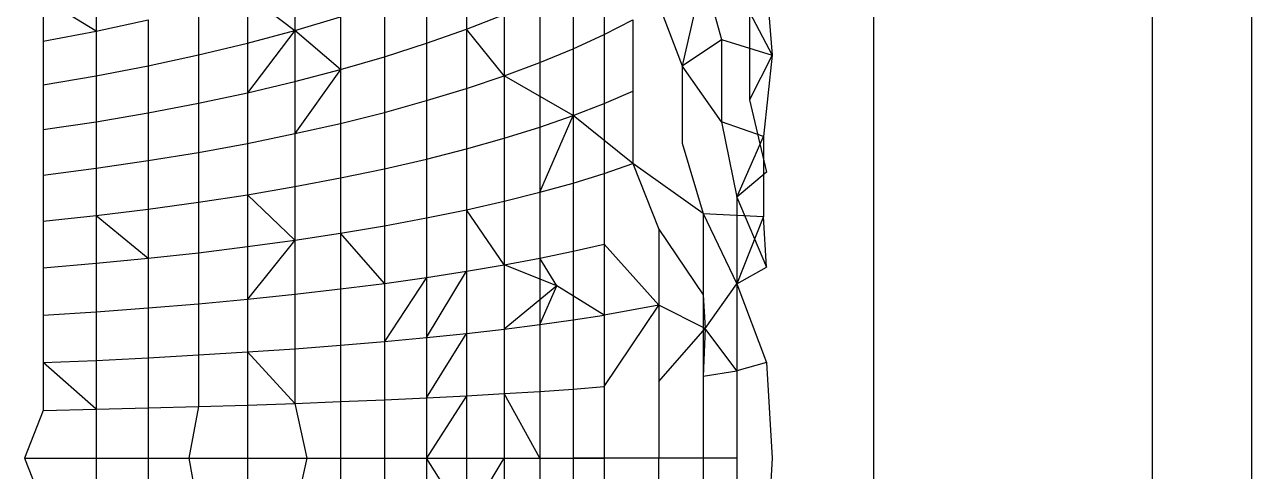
# Model space of a CAD drawing. Header units: inches. Extents: x 17 to 4615, y 5 to 3256.
# Drawn here: x 1650.593 to 1651.632, y 2417.341 to 2417.72 of the extents above; entities that cross this region are included whole.
import ezdxf

# ---------------------------------------------------------------- set-up
doc = ezdxf.new("R2010")
doc.units = ezdxf.units.IN
doc.header["$MEASUREMENT"] = 0

msp = doc.modelspace()

# ---------------------------------------------------------------- linework, layer by layer
for p, q in [((1651.6324, 2589.9496), (1651.6324, 2243.9862)), ((1651.5483, 2589.9138), (1651.5483, 2244.0227)), ((1651.3124, 2589.8133), (1651.3124, 2244.1249)), ((1650.9675, 2417.765), (1650.9675, 2417.7156)), ((1651.0843, 2417.7687), (1651.0843, 2417.7111)), ((1651.1681, 2417.7625), (1651.1504, 2417.6845)), ((1651.1681, 2417.7625), (1651.1835, 2417.707)), ((1650.6541, 2417.7511), (1650.6541, 2417.714)), ((1650.8222, 2417.7571), (1650.8222, 2417.7146)), ((1650.9337, 2417.7514), (1650.9337, 2417.7037)), ((1651.058, 2417.7547), (1651.058, 2417.699)), ((1651.2217, 2417.7537), (1651.2265, 2417.6937)), ((1650.6092, 2417.7417), (1650.6092, 2417.7055)), ((1650.6541, 2417.714), (1650.6092, 2417.7417)), ((1650.7821, 2417.745), (1650.7821, 2417.7038)), ((1650.7821, 2417.745), (1650.8222, 2417.7146)), ((1651.0298, 2417.7412), (1651.0298, 2417.6874)), ((1650.7406, 2417.7338), (1650.7406, 2417.6938)), ((1650.8981, 2417.7385), (1650.8981, 2417.6923)), ((1651.1305, 2417.7362), (1651.1504, 2417.6845)), ((1651.2073, 2417.7301), (1651.2073, 2417.6557)), ((1651.2073, 2417.7301), (1651.2265, 2417.6937)), ((1650.6541, 2417.714), (1650.6979, 2417.7235)), ((1650.6979, 2417.7235), (1650.6979, 2417.6845)), ((1650.8222, 2417.7146), (1650.8609, 2417.7262)), ((1650.8609, 2417.7262), (1650.8609, 2417.6814)), ((1650.9675, 2417.7156), (1650.9996, 2417.7281)), ((1650.9996, 2417.7281), (1650.9996, 2417.6762)), ((1651.0843, 2417.7111), (1651.1085, 2417.7235)), ((1651.1085, 2417.7235), (1651.1085, 2417.663)), ((1650.6092, 2417.7055), (1650.6541, 2417.714)), ((1650.6541, 2417.714), (1650.6541, 2417.6761)), ((1650.7821, 2417.7038), (1650.8222, 2417.7146)), ((1650.8222, 2417.7146), (1650.7821, 2417.6618)), ((1650.8222, 2417.7146), (1650.8222, 2417.6713)), ((1650.8609, 2417.6814), (1650.8222, 2417.7146)), ((1650.9337, 2417.7037), (1650.9675, 2417.7156)), ((1650.9675, 2417.7156), (1650.9675, 2417.6654)), ((1650.9996, 2417.6762), (1650.9675, 2417.7156)), ((1651.058, 2417.699), (1651.0843, 2417.7111)), ((1651.0843, 2417.7111), (1651.0843, 2417.6526)), ((1650.6092, 2417.7055), (1650.6092, 2417.6685)), ((1650.7406, 2417.6938), (1650.7821, 2417.7038)), ((1650.7821, 2417.7038), (1650.7821, 2417.6618)), ((1650.8981, 2417.6923), (1650.9337, 2417.7037)), ((1650.9337, 2417.7037), (1650.9337, 2417.6551)), ((1651.0298, 2417.6874), (1651.058, 2417.699)), ((1651.058, 2417.699), (1651.058, 2417.6425)), ((1651.1504, 2417.6845), (1651.1835, 2417.707)), ((1651.1835, 2417.707), (1651.1835, 2417.6371)), ((1651.1835, 2417.707), (1651.2265, 2417.6937)), ((1650.6979, 2417.6845), (1650.7406, 2417.6938)), ((1650.7406, 2417.6938), (1650.7406, 2417.6529)), ((1650.8609, 2417.6814), (1650.8981, 2417.6923)), ((1650.8981, 2417.6923), (1650.8981, 2417.6452)), ((1650.9996, 2417.6762), (1651.0298, 2417.6874)), ((1651.0298, 2417.6874), (1651.0298, 2417.6328)), ((1651.2265, 2417.6937), (1651.2073, 2417.6557)), ((1651.2265, 2417.6937), (1651.2192, 2417.6247)), ((1650.6541, 2417.6761), (1650.6979, 2417.6845)), ((1650.6979, 2417.6845), (1650.6979, 2417.6448)), ((1650.8222, 2417.6713), (1650.8609, 2417.6814)), ((1650.8609, 2417.6814), (1650.8222, 2417.6272)), ((1650.8609, 2417.6814), (1650.8609, 2417.6359)), ((1651.1504, 2417.6845), (1651.1504, 2417.6191)), ((1651.1835, 2417.6371), (1651.1504, 2417.6845)), ((1650.6092, 2417.6685), (1650.6541, 2417.6761)), ((1650.6092, 2417.6685), (1650.6092, 2417.6306)), ((1650.6541, 2417.6761), (1650.6541, 2417.6373)), ((1650.7821, 2417.6618), (1650.8222, 2417.6713)), ((1650.8222, 2417.6713), (1650.8222, 2417.6272)), ((1650.9675, 2417.6654), (1650.9996, 2417.6762)), ((1650.9996, 2417.6762), (1650.9996, 2417.6234)), ((1651.058, 2417.6425), (1650.9996, 2417.6762)), ((1650.7406, 2417.6529), (1650.7821, 2417.6618)), ((1650.7821, 2417.6618), (1650.7821, 2417.6189)), ((1650.9337, 2417.6551), (1650.9675, 2417.6654)), ((1650.9675, 2417.6654), (1650.9675, 2417.6144)), ((1651.0843, 2417.6526), (1651.1085, 2417.663)), ((1651.1085, 2417.663), (1651.1085, 2417.6018)), ((1650.6979, 2417.6448), (1650.7406, 2417.6529)), ((1650.7406, 2417.6529), (1650.7406, 2417.6113)), ((1650.8981, 2417.6452), (1650.9337, 2417.6551)), ((1650.9337, 2417.6551), (1650.9337, 2417.6057)), ((1651.058, 2417.6425), (1651.0843, 2417.6526)), ((1651.0843, 2417.6526), (1651.0843, 2417.5934)), ((1651.2073, 2417.6557), (1651.2217, 2417.5947)), ((1650.6092, 2417.6306), (1650.6541, 2417.6373)), ((1650.6541, 2417.6373), (1650.6979, 2417.6448)), ((1650.6541, 2417.6373), (1650.6541, 2417.5979)), ((1650.6979, 2417.6448), (1650.6979, 2417.6043)), ((1650.8222, 2417.6272), (1650.8609, 2417.6359)), ((1650.8609, 2417.6359), (1650.8981, 2417.6452)), ((1650.8609, 2417.6359), (1650.8609, 2417.5897)), ((1650.8981, 2417.6452), (1650.8981, 2417.5975)), ((1651.0298, 2417.6328), (1651.058, 2417.6425)), ((1651.0298, 2417.5775), (1651.058, 2417.6425)), ((1651.058, 2417.6425), (1651.058, 2417.5853)), ((1651.1085, 2417.6018), (1651.058, 2417.6425)), ((1651.1835, 2417.6371), (1651.1966, 2417.5734)), ((1651.2192, 2417.6247), (1651.1835, 2417.6371)), ((1650.6092, 2417.6306), (1650.6092, 2417.5921)), ((1650.7821, 2417.6189), (1650.8222, 2417.6272)), ((1650.8222, 2417.6272), (1650.8222, 2417.5824)), ((1650.9996, 2417.6234), (1651.0298, 2417.6328)), ((1651.0298, 2417.6328), (1651.0298, 2417.5775)), ((1650.7406, 2417.6113), (1650.7821, 2417.6189)), ((1650.7821, 2417.6189), (1650.7821, 2417.5755)), ((1650.9675, 2417.6144), (1650.9996, 2417.6234)), ((1650.9996, 2417.6234), (1650.9996, 2417.57)), ((1651.1504, 2417.6191), (1651.1681, 2417.5597)), ((1651.1966, 2417.5734), (1651.2192, 2417.6247)), ((1651.2192, 2417.6247), (1651.2192, 2417.5569)), ((1650.6541, 2417.5979), (1650.6979, 2417.6043)), ((1650.6979, 2417.6043), (1650.7406, 2417.6113)), ((1650.6979, 2417.6043), (1650.6979, 2417.5632)), ((1650.7406, 2417.6113), (1650.7406, 2417.5691)), ((1650.8981, 2417.5975), (1650.9337, 2417.6057)), ((1650.9337, 2417.6057), (1650.9675, 2417.6144)), ((1650.9337, 2417.6057), (1650.9337, 2417.5558)), ((1650.9675, 2417.6144), (1650.9675, 2417.5627)), ((1650.6092, 2417.5921), (1650.6541, 2417.5979)), ((1650.6541, 2417.5979), (1650.6541, 2417.5579)), ((1650.8609, 2417.5897), (1650.8981, 2417.5975)), ((1650.8981, 2417.5975), (1650.8981, 2417.5492)), ((1651.0843, 2417.5934), (1651.1085, 2417.6018)), ((1651.1085, 2417.6018), (1651.1305, 2417.5464)), ((1651.1681, 2417.5597), (1651.1085, 2417.6018)), ((1651.2217, 2417.5947), (1651.1966, 2417.5734)), ((1650.6092, 2417.5921), (1650.6092, 2417.553)), ((1650.8222, 2417.5824), (1650.8609, 2417.5897)), ((1650.8609, 2417.5897), (1650.8609, 2417.5429)), ((1651.0298, 2417.5775), (1651.058, 2417.5853)), ((1651.058, 2417.5853), (1651.0843, 2417.5934)), ((1651.058, 2417.5853), (1651.058, 2417.5276)), ((1651.0843, 2417.5934), (1651.0843, 2417.5337)), ((1650.7406, 2417.5691), (1650.7821, 2417.5755)), ((1650.7821, 2417.5755), (1650.8222, 2417.5824)), ((1650.7821, 2417.5755), (1650.7821, 2417.5315)), ((1650.7821, 2417.5755), (1650.8222, 2417.537)), ((1650.8222, 2417.5824), (1650.8222, 2417.537)), ((1650.9996, 2417.57), (1651.0298, 2417.5775)), ((1651.0298, 2417.5775), (1651.0298, 2417.5217)), ((1651.1966, 2417.5734), (1651.1966, 2417.5)), ((1651.1966, 2417.5734), (1651.2217, 2417.5142)), ((1650.6541, 2417.5579), (1650.6979, 2417.5632)), ((1650.6979, 2417.5632), (1650.7406, 2417.5691)), ((1650.6979, 2417.5632), (1650.6979, 2417.5217)), ((1650.7406, 2417.5691), (1650.7406, 2417.5264)), ((1650.9337, 2417.5558), (1650.9675, 2417.5627)), ((1650.9675, 2417.5627), (1650.9996, 2417.57)), ((1650.9675, 2417.5627), (1650.9675, 2417.5106)), ((1650.9996, 2417.516), (1650.9675, 2417.5627)), ((1650.9996, 2417.57), (1650.9996, 2417.516)), ((1650.6092, 2417.553), (1650.6541, 2417.5579)), ((1650.6092, 2417.553), (1650.6092, 2417.5135)), ((1650.6541, 2417.5579), (1650.6541, 2417.5174)), ((1650.6541, 2417.5579), (1650.6979, 2417.5217)), ((1650.8981, 2417.5492), (1650.9337, 2417.5558)), ((1650.9337, 2417.5558), (1650.9337, 2417.5053)), ((1651.1681, 2417.5597), (1651.1681, 2417.4908)), ((1651.1681, 2417.5597), (1651.1966, 2417.5)), ((1651.1681, 2417.5597), (1651.2192, 2417.5569)), ((1651.2192, 2417.5569), (1651.1966, 2417.5)), ((1651.2217, 2417.5142), (1651.2192, 2417.5569)), ((1650.8222, 2417.537), (1650.8609, 2417.5429)), ((1650.8609, 2417.5429), (1650.8981, 2417.5492)), ((1650.8609, 2417.5429), (1650.8609, 2417.4957)), ((1650.8981, 2417.5004), (1650.8609, 2417.5429)), ((1650.8981, 2417.5492), (1650.8981, 2417.5004)), ((1651.1305, 2417.5464), (1651.1305, 2417.4819)), ((1651.1305, 2417.5464), (1651.1681, 2417.4908)), ((1650.7406, 2417.5264), (1650.7821, 2417.5315)), ((1650.7821, 2417.5315), (1650.8222, 2417.537)), ((1650.8222, 2417.537), (1650.7821, 2417.4871)), ((1650.7821, 2417.5315), (1650.7821, 2417.4871)), ((1650.8222, 2417.537), (1650.8222, 2417.4912)), ((1651.058, 2417.5276), (1651.0843, 2417.5337)), ((1651.0843, 2417.5337), (1651.0843, 2417.4735)), ((1651.0843, 2417.5337), (1651.1305, 2417.4819)), ((1650.6541, 2417.5174), (1650.6979, 2417.5217)), ((1650.6979, 2417.5217), (1650.7406, 2417.5264)), ((1650.6979, 2417.5217), (1650.6979, 2417.4797)), ((1650.7406, 2417.5264), (1650.7406, 2417.4832)), ((1650.9996, 2417.516), (1651.0298, 2417.5217)), ((1651.0298, 2417.5217), (1651.058, 2417.5276)), ((1651.0298, 2417.5217), (1651.0298, 2417.4655)), ((1651.044, 2417.4984), (1651.0298, 2417.5217)), ((1651.058, 2417.5276), (1651.058, 2417.4694)), ((1650.6092, 2417.5135), (1650.6541, 2417.5174)), ((1650.6092, 2417.5135), (1650.6092, 2417.4735)), ((1650.6541, 2417.5174), (1650.6541, 2417.4764)), ((1650.9675, 2417.5106), (1650.9996, 2417.516)), ((1650.9996, 2417.516), (1650.9996, 2417.4617)), ((1651.044, 2417.4984), (1650.9996, 2417.516)), ((1651.1966, 2417.5), (1651.2217, 2417.5142)), ((1650.8609, 2417.4957), (1650.8981, 2417.5004)), ((1650.8981, 2417.5004), (1650.9337, 2417.5053)), ((1650.9337, 2417.5053), (1650.8981, 2417.4512)), ((1650.8981, 2417.5004), (1650.8981, 2417.4512)), ((1650.9337, 2417.5053), (1650.9675, 2417.5106)), ((1650.9337, 2417.4545), (1650.9675, 2417.5106)), ((1650.9337, 2417.5053), (1650.9337, 2417.4545)), ((1650.9675, 2417.5106), (1650.9675, 2417.458)), ((1650.7821, 2417.4871), (1650.8222, 2417.4912)), ((1650.8222, 2417.4912), (1650.8609, 2417.4957)), ((1650.8222, 2417.4912), (1650.8222, 2417.4451)), ((1650.8609, 2417.4957), (1650.8609, 2417.4481)), ((1651.044, 2417.4984), (1650.9996, 2417.4617)), ((1651.0298, 2417.4655), (1651.044, 2417.4984)), ((1651.0843, 2417.4735), (1651.044, 2417.4984)), ((1651.1681, 2417.4908), (1651.1681, 2417.4217)), ((1651.1681, 2417.4908), (1651.1697, 2417.4623)), ((1651.1697, 2417.4623), (1651.1966, 2417.5)), ((1651.1966, 2417.5), (1651.1966, 2417.4263)), ((1651.1966, 2417.5), (1651.2217, 2417.4334)), ((1650.6541, 2417.4764), (1650.6979, 2417.4797)), ((1650.6979, 2417.4797), (1650.7406, 2417.4832)), ((1650.6979, 2417.4797), (1650.6979, 2417.4374)), ((1650.7406, 2417.4832), (1650.7821, 2417.4871)), ((1650.7406, 2417.4832), (1650.7406, 2417.4398)), ((1650.7821, 2417.4871), (1650.7821, 2417.4423)), ((1651.0843, 2417.413), (1651.1305, 2417.4819)), ((1651.1305, 2417.4819), (1651.0843, 2417.4735)), ((1651.1305, 2417.4819), (1651.1305, 2417.4172)), ((1651.1697, 2417.4623), (1651.1305, 2417.4819)), ((1650.6092, 2417.4735), (1650.6541, 2417.4764)), ((1650.6092, 2417.4735), (1650.6092, 2417.4333)), ((1650.6541, 2417.4764), (1650.6541, 2417.4352)), ((1651.0298, 2417.4655), (1651.058, 2417.4694)), ((1651.058, 2417.4694), (1651.0843, 2417.4735)), ((1651.058, 2417.4694), (1651.058, 2417.4109)), ((1651.0843, 2417.4735), (1651.0843, 2417.413)), ((1650.9675, 2417.458), (1650.9996, 2417.4617)), ((1650.9996, 2417.4617), (1651.0298, 2417.4655)), ((1650.9996, 2417.4617), (1650.9996, 2417.4071)), ((1651.0298, 2417.4655), (1651.0298, 2417.4089)), ((1651.1305, 2417.4172), (1651.1697, 2417.4623)), ((1651.1697, 2417.4623), (1651.1681, 2417.4217)), ((1651.1966, 2417.4263), (1651.1697, 2417.4623)), ((1650.8609, 2417.4481), (1650.8981, 2417.4512)), ((1650.8981, 2417.4512), (1650.9337, 2417.4545)), ((1650.8981, 2417.4512), (1650.8981, 2417.4018)), ((1650.9337, 2417.4545), (1650.9675, 2417.458)), ((1650.9337, 2417.4035), (1650.9675, 2417.458)), ((1650.9337, 2417.4545), (1650.9337, 2417.4035)), ((1650.9675, 2417.458), (1650.9675, 2417.4052)), ((1650.6979, 2417.4374), (1650.7406, 2417.4398)), ((1650.7406, 2417.4398), (1650.7821, 2417.4423)), ((1650.7406, 2417.4398), (1650.7406, 2417.3961)), ((1650.7821, 2417.4423), (1650.8222, 2417.4451)), ((1650.7821, 2417.4423), (1650.7821, 2417.3974)), ((1650.8222, 2417.3988), (1650.7821, 2417.4423)), ((1650.8222, 2417.4451), (1650.8609, 2417.4481)), ((1650.8222, 2417.4451), (1650.8222, 2417.3988)), ((1650.8609, 2417.4481), (1650.8609, 2417.4003)), ((1650.6092, 2417.4333), (1650.6541, 2417.4352)), ((1650.6092, 2417.4333), (1650.6092, 2417.3929)), ((1650.6541, 2417.3938), (1650.6092, 2417.4333)), ((1650.6541, 2417.4352), (1650.6979, 2417.4374)), ((1650.6541, 2417.4352), (1650.6541, 2417.3938)), ((1650.6979, 2417.4374), (1650.6979, 2417.3949)), ((1651.2217, 2417.4334), (1651.1966, 2417.4263)), ((1651.2217, 2417.4334), (1651.2265, 2417.3523)), ((1651.1305, 2417.4172), (1651.1305, 2417.3523)), ((1651.1681, 2417.4217), (1651.1966, 2417.4263)), ((1651.1681, 2417.4217), (1651.1681, 2417.3523)), ((1651.1966, 2417.4263), (1651.1966, 2417.3523)), ((1650.9675, 2417.4052), (1650.9996, 2417.4071)), ((1650.9996, 2417.4071), (1651.0298, 2417.4089)), ((1650.9996, 2417.4071), (1650.9996, 2417.3523)), ((1651.0298, 2417.3523), (1650.9996, 2417.4071)), ((1651.0298, 2417.4089), (1651.058, 2417.4109)), ((1651.0298, 2417.4089), (1651.0298, 2417.3523)), ((1651.058, 2417.4109), (1651.0843, 2417.413)), ((1651.058, 2417.4109), (1651.058, 2417.3523)), ((1651.0843, 2417.413), (1651.0843, 2417.3523)), ((1650.7406, 2417.3961), (1650.7821, 2417.3974)), ((1650.7821, 2417.3974), (1650.8222, 2417.3988)), ((1650.7821, 2417.3974), (1650.7821, 2417.3523)), ((1650.8222, 2417.3988), (1650.8609, 2417.4003)), ((1650.8222, 2417.3988), (1650.8324, 2417.3523)), ((1650.8609, 2417.4003), (1650.8981, 2417.4018)), ((1650.8609, 2417.4003), (1650.8609, 2417.3523)), ((1650.8981, 2417.4018), (1650.9337, 2417.4035)), ((1650.8981, 2417.4018), (1650.8981, 2417.3523)), ((1650.9337, 2417.4035), (1650.9675, 2417.4052)), ((1650.9675, 2417.4052), (1650.9337, 2417.3523)), ((1650.9337, 2417.4035), (1650.9337, 2417.3523)), ((1650.9675, 2417.4052), (1650.9675, 2417.3523)), ((1650.6092, 2417.3929), (1650.5933, 2417.3523)), ((1650.6092, 2417.3929), (1650.6541, 2417.3938)), ((1650.6541, 2417.3938), (1650.6979, 2417.3949)), ((1650.6541, 2417.3938), (1650.6541, 2417.3523)), ((1650.6979, 2417.3949), (1650.7406, 2417.3961)), ((1650.6979, 2417.3949), (1650.6979, 2417.3523)), ((1650.7406, 2417.3961), (1650.7324, 2417.3523)), ((1650.5933, 2417.3523), (1650.6092, 2417.3118)), ((1650.5933, 2417.3523), (1650.6541, 2417.3523)), ((1650.6541, 2417.3523), (1650.6541, 2417.3108)), ((1650.6541, 2417.3523), (1650.6979, 2417.3523)), ((1650.6979, 2417.3523), (1650.6979, 2417.3097)), ((1650.6979, 2417.3523), (1650.7324, 2417.3523)), ((1650.7324, 2417.3523), (1650.7406, 2417.3085)), ((1650.7324, 2417.3523), (1650.7821, 2417.3523)), ((1650.7821, 2417.3523), (1650.7821, 2417.3072)), ((1650.7821, 2417.3523), (1650.8324, 2417.3523)), ((1650.8324, 2417.3523), (1650.8222, 2417.3059)), ((1650.8324, 2417.3523), (1650.8609, 2417.3523)), ((1650.8609, 2417.3523), (1650.8609, 2417.3044)), ((1650.8609, 2417.3523), (1650.8981, 2417.3523)), ((1650.8981, 2417.3523), (1650.8981, 2417.3028)), ((1650.8981, 2417.3523), (1650.9337, 2417.3523)), ((1650.9337, 2417.3523), (1650.9337, 2417.3011)), ((1650.9337, 2417.3523), (1650.9675, 2417.3523)), ((1650.9675, 2417.2994), (1650.9337, 2417.3523)), ((1650.9675, 2417.3523), (1650.9675, 2417.2994)), ((1650.9675, 2417.3523), (1650.9996, 2417.3523)), ((1650.9675, 2417.2994), (1650.9996, 2417.3523)), ((1650.9996, 2417.3523), (1650.9996, 2417.2976)), ((1650.9996, 2417.3523), (1651.0298, 2417.3523)), ((1651.0298, 2417.3523), (1651.0298, 2417.2957)), ((1651.0298, 2417.3523), (1651.058, 2417.3523)), ((1651.058, 2417.3523), (1651.058, 2417.2937)), ((1651.058, 2417.3523), (1651.0843, 2417.3523)), ((1651.1305, 2417.3523), (1651.058, 2417.3523)), ((1651.0843, 2417.3523), (1651.0843, 2417.2917)), ((1651.1681, 2417.3523), (1651.1305, 2417.3523)), ((1651.1305, 2417.2227), (1651.1305, 2417.3523)), ((1651.1681, 2417.3523), (1651.1681, 2417.283)), ((1651.1966, 2417.3523), (1651.1681, 2417.3523)), ((1651.1966, 2417.3523), (1651.1966, 2417.2784)), ((1651.2265, 2417.3523), (1651.2217, 2417.2713))]:
    msp.add_line(p, q)

doc.saveas('drawing.dxf')
